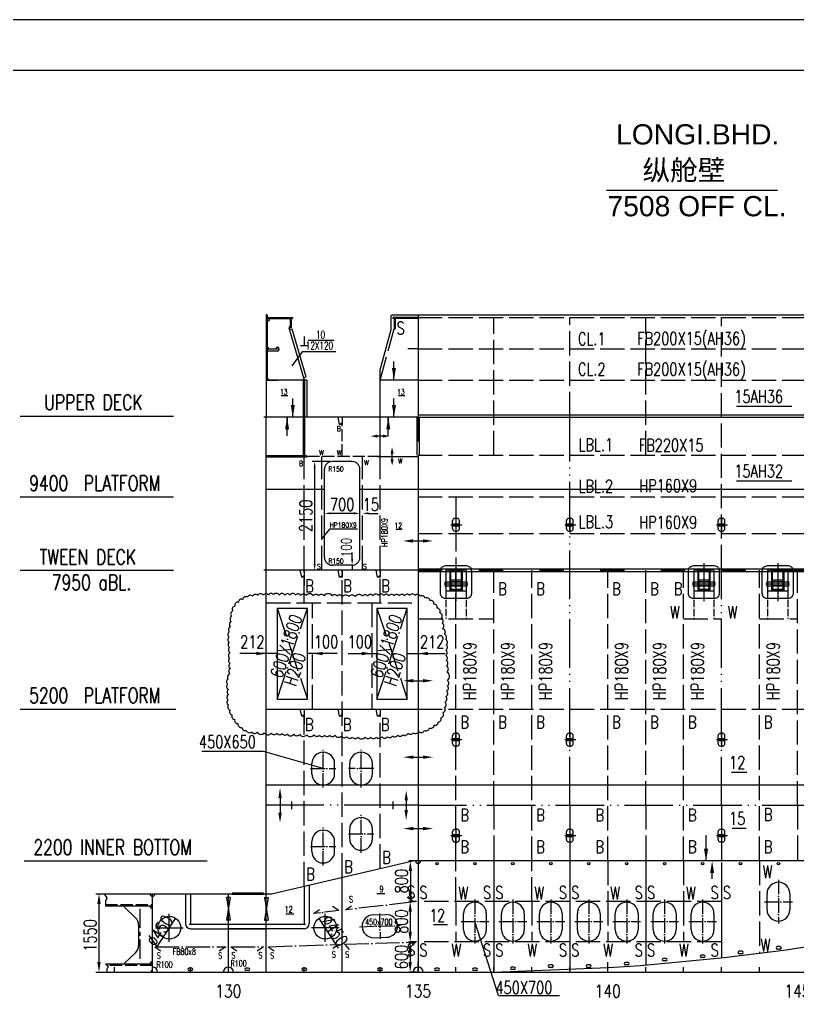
# Model space of a CAD drawing. Extents: x 373818 to 564480, y 322172 to 634257.
# Drawn here: x 522369 to 537746, y 332630 to 351972 of the extents above; entities that cross this region are included whole.
import ezdxf
from ezdxf.enums import TextEntityAlignment as Align

# ---------------------------------------------------------------- set-up
doc = ezdxf.new("R2010")
doc.units = 0
doc.header["$LTSCALE"] = 40
doc.header["$MEASUREMENT"] = 0
for name, pattern in [('ACAD_ISO02W100', [15, 12, -3]), ('ACAD_ISO03W100', [30, 12, -18]), ('ACAD_ISO04W100', [30.5, 24, -3, 0.5, -3]), ('ACAD_ISO05W100', [34, 24, -3, 0.5, -3, 0.5, -3]), ('CENTER', [50.8, 31.75, -6.35, 6.35, -6.35]), ('DASHDOT', [1, 0.5, -0.25, 0, -0.25]), ('HIDDEN', [0.375, 0.25, -0.125])]:
    doc.linetypes.add(name, pattern=pattern)
doc.layers.get('0').update_dxf_attribs({"linetype": 'CONTINUOUS'})
doc.layers.get('DEFPOINTS').update_dxf_attribs({"linetype": 'CONTINUOUS'})
for name, color, linetype in [('01CONTINUOUS', 2, 'CONTINUOUS'), ('11TEXTE', 4, 'CONTINUOUS'), ('12TEXTC', 6, 'CONTINUOUS'), ('BT_ENG', 7, 'CONTINUOUS'), ('C-CEN', 4, 'ACAD_ISO04W100'), ('C-CON', 4, 'CONTINUOUS'), ('C-DAS', 4, 'ACAD_ISO02W100'), ('C-PH', 4, 'ACAD_ISO05W100'), ('CENTER', 3, 'CENTER'), ('FRAME', 7, 'CONTINUOUS'), ('TEXT-ENG', 7, 'CONTINUOUS'), ('Y-CON', 2, 'CONTINUOUS'), ('Y-DAS', 2, 'ACAD_ISO02W100'), ('Y-H', 2, 'ACAD_ISO03W100'), ('Y-PH', 2, 'ACAD_ISO05W100')]:
    doc.layers.add(name, color=color, linetype=linetype)
doc.styles.add('ROMANS', font='romans.shx', dxfattribs={"width": 0.75, "height": 250, "bigfont": 'hzdx.shx'})
doc.styles.add('SWISS721LIGHTBT', font='swissl.ttf')
doc.dimstyles.new('DM-100', dxfattribs={"dimscale": 0, "dimtxt": 250, "dimasz": 200, "dimexe": 30, "dimexo": 30, "dimgap": 50, "dimtad": 1, "dimdec": 0, "dimzin": 0, "dimdsep": 46, "dimtxsty": 'ROMANS', "dimcen": 0, "dimclrd": 1, "dimclre": 1, "dimclrt": 1, "dimadec": 0, "dimazin": 0, "dimtfac": 1, "dimtdec": 0, "dimtmove": 0, "dimatfit": 3, "dimfxl": 1, "dimtolj": 1, "dimtzin": 0, "dimarcsym": 0})
doc.dimstyles.new('DM-50', dxfattribs={"dimscale": 50, "dimtxt": 1, "dimasz": 2.5, "dimexe": 1, "dimexo": 1, "dimgap": 1, "dimtad": 1, "dimdec": 0, "dimdsep": 46, "dimtxsty": 'ROMANS', "dimblk1": 'CLOSEDBLANK', "dimblk2": 'CLOSEDBLANK', "dimcen": 0, "dimclrd": 1, "dimclre": 1, "dimclrt": 1, "dimadec": 0, "dimazin": 0, "dimtfac": 1, "dimtdec": 0, "dimtmove": 0, "dimatfit": 3, "dimldrblk": 'CLOSEDBLANK', "dimfxl": 1, "dimtolj": 1, "dimarcsym": 0})

# ---------------------------------------------------------------- blocks, each defined once
blk = doc.blocks.new('A$C599E7B12')
at = {"layer": 'C-CEN', "ltscale": 0.3}
for p, q in [((275, 870), (275, 0)), ((0, 435), (550, 435))]:
    blk.add_line(p, q, dxfattribs=at)
at = {"layer": 'C-CON'}
for p, q in [((50, 275), (50, 595)), ((500, 595), (500, 275))]:
    blk.add_line(p, q, dxfattribs=at)
for centre, start, end in [((275, 595), 0, 180), ((275, 275), 180, 0)]:
    blk.add_arc(centre, 225, start, end, dxfattribs=at)
blk = doc.blocks.new('*D84')
at = {"color": 1, "linetype": 'ByBlock', "transparency": 16777216}
for p, q in [((530216, 333730), (530061, 333730)), ((530091, 333530), (530091, 333330)), ((530216, 333130), (530061, 333130))]:
    blk.add_line(p, q, dxfattribs=at)
for points in [[(530058, 333530), (530124, 333530), (530091, 333730)], [(530058, 333330), (530124, 333330), (530091, 333130)]]:
    blk.add_solid(points, dxfattribs=at)
at = {"layer": 'DEFPOINTS', "color": 0, "linetype": 'ByBlock', "transparency": 16777216}
for p in [(530246, 333730), (530091, 333130), (530246, 333130)]:
    blk.add_point(p, dxfattribs=at)
at = {"color": 1, "linetype": 'ByBlock', "transparency": 16777216, "insert": (529916, 333430), "char_height": 250, "attachment_point": 5, "rotation": 90, "style": 'ROMANS'}
blk.add_mtext('\\A1;600', dxfattribs=at)
blk = doc.blocks.new('*D83')
at = {"color": 1, "linetype": 'ByBlock', "transparency": 16777216}
for p, q in [((530216, 334530), (530061, 334530)), ((530091, 334330), (530091, 333930)), ((530216, 333730), (530061, 333730))]:
    blk.add_line(p, q, dxfattribs=at)
for points in [[(530058, 334330), (530124, 334330), (530091, 334530)], [(530058, 333930), (530124, 333930), (530091, 333730)]]:
    blk.add_solid(points, dxfattribs=at)
at = {"layer": 'DEFPOINTS', "color": 0, "linetype": 'ByBlock', "transparency": 16777216}
for p in [(530246, 334530), (530091, 333730), (530246, 333730)]:
    blk.add_point(p, dxfattribs=at)
at = {"color": 1, "linetype": 'ByBlock', "transparency": 16777216, "insert": (529916, 334130), "char_height": 250, "attachment_point": 5, "rotation": 90, "style": 'ROMANS'}
blk.add_mtext('\\A1;800', dxfattribs=at)
blk = doc.blocks.new('*D82')
at = {"color": 1, "linetype": 'ByBlock', "transparency": 16777216}
for p, q in [((530216, 335330), (530064, 335330)), ((530094, 335130), (530094, 334730)), ((530216, 334530), (530064, 334530))]:
    blk.add_line(p, q, dxfattribs=at)
for points in [[(530060, 335130), (530127, 335130), (530094, 335330)], [(530060, 334730), (530127, 334730), (530094, 334530)]]:
    blk.add_solid(points, dxfattribs=at)
at = {"layer": 'DEFPOINTS', "color": 0, "linetype": 'ByBlock', "transparency": 16777216}
for p in [(530246, 335330), (530094, 334530), (530246, 334530)]:
    blk.add_point(p, dxfattribs=at)
at = {"color": 1, "linetype": 'ByBlock', "transparency": 16777216, "insert": (529919, 334930), "char_height": 250, "attachment_point": 5, "rotation": 90, "style": 'ROMANS'}
blk.add_mtext('\\A1;800', dxfattribs=at)
blk = doc.blocks.new('POT')
at = {"color": 90, "linetype": 'Continuous'}
for p, q in [((-0.99, 0), (1.17, 0)), ((-0.68, -0.75), (-0.68, 0.75)), ((-0.68, 0.2), (0.68, 0.2)), ((-0.18, 1.25), (0.18, 1.25)), ((0, 1.44), (0, -1.52)), ((0.68, -0.75), (0.68, 0.75)), ((-0.68, -0.2), (0.68, -0.2)), ((-0.18, -1.25), (0.18, -1.25))]:
    blk.add_line(p, q, dxfattribs=at)
for centre, start, end in [((-0.18, 0.75), 90, 180), ((0.18, 0.75), 0, 90), ((-0.18, -0.75), 180, 270), ((0.18, -0.75), 270, 0)]:
    blk.add_arc(centre, 0.5, start, end, dxfattribs=at)
blk = doc.blocks.new('A$C0D5C6EFE')
at = {"color": 3, "linetype": 'DASHDOT'}
for p, q in [((0, 4.1), (0, -3.4)), ((-2.32, 0), (2.32, 0))]:
    blk.add_line(p, q, dxfattribs=at)
at = {"color": 5, "linetype": 'HIDDEN'}
for p, q in [((2, 2.7), (-2, 2.7)), ((-2, 2.7), (-2, -1.35)), ((-1.2, 2.7), (-1.2, -1.35)), ((1.2, 2.55), (-1.2, 2.55)), ((1.2, 2.7), (1.2, -1.35)), ((2, 2.7), (2, -1.35)), ((-2.12, 0.45), (-2, 0.45)), ((-2.12, 0.45), (-2.12, -0.45)), ((-2, 0.4), (2, 0.4)), ((2.12, 0.45), (2, 0.45)), ((2.12, 0.45), (2.12, -0.45)), ((-2.12, -0.45), (-2, -0.45)), ((-2, -0.4), (2, -0.4)), ((2.12, -0.45), (2, -0.45))]:
    blk.add_line(p, q, dxfattribs=at)
at = {"color": 7, "linetype": 'Continuous'}
for p, q in [((-1, 0.8), (-1, -0.9)), ((-1, 0.8), (1, 0.8)), ((-1, 0.5), (1, 0.5)), ((1, 0.8), (1, -0.9)), ((-1, -0.35), (1, -0.35))]:
    blk.add_line(p, q, dxfattribs=at)
at = {"color": 5}
for p, q in [((-2, -1.35), (2, -1.35)), ((-1.2, -1.19), (1.2, -1.19))]:
    blk.add_line(p, q, dxfattribs=at)
at = {"color": 7}
for points in [[(-2.05, 3.6), (2.05, 3.6, -0.414214), (3.05, 2.6), (3.05, -1.9, -0.414214), (2.05, -2.9), (-2.05, -2.9, -0.414214), (-3.05, -1.9), (-3.05, 2.6, -0.414214)], [(-0.82, 2.45), (0.82, 2.45, -0.414214), (1.02, 2.25), (1.02, -0.9, -0.414214), (0.82, -1.1), (-0.82, -1.1, -0.414214), (-1.02, -0.9), (-1.02, 2.25, -0.414214)]]:
    blk.add_lwpolyline(points, format="xyb", close=True, dxfattribs=at)
for centre, start, end in [((-0.8, -0.9), 180, 270), ((0.8, -0.9), 270, 0)]:
    blk.add_arc(centre, 0.2, start, end, dxfattribs=at)
blk = doc.blocks.new('*D244')
at = {"color": 1, "linetype": 'ByBlock', "transparency": 16777216}
blk.add_line((528673, 333606), (528291, 334195), dxfattribs=at)
blk.add_solid([(528292, 334195), (528291, 334194), (528290, 334197)], dxfattribs=at)
at = {"layer": 'DEFPOINTS', "color": 0, "linetype": 'ByBlock', "transparency": 16777216}
for p in [(528290, 334197), (528535, 333819)]:
    blk.add_point(p, dxfattribs=at)
at = {"color": 1, "linetype": 'ByBlock', "transparency": 16777216, "insert": (528601, 333949), "char_height": 250, "attachment_point": 5, "rotation": 302.9666, "style": 'ROMANS'}
blk.add_mtext('\\A1;∅450', dxfattribs=at)
blk = doc.blocks.new('_CLOSEDBLANK')
at = {"color": 0, "linetype": 'ByBlock'}
for p, q in [((-1, 0.17), (0, 0)), ((-1, 0.17), (-1, -0.17)), ((0, 0), (-1, -0.17))]:
    blk.add_line(p, q, dxfattribs=at)
blk = doc.blocks.new('*D245')
at = {"color": 1, "linetype": 'ByBlock', "transparency": 16777216}
for p, q in [((524320, 347533), (523961, 347533)), ((524011, 347408), (524011, 345508)), ((524320, 345383), (523961, 345383))]:
    blk.add_line(p, q, dxfattribs=at)
for points in [[(523991, 347408), (524032, 347408), (524011, 347533)], [(523991, 345508), (524032, 345508), (524011, 345383)]]:
    blk.add_solid(points, dxfattribs=at)
at = {"layer": 'DEFPOINTS', "color": 0, "linetype": 'ByBlock', "transparency": 16777216}
for p in [(524370, 347533), (524011, 345383), (524370, 345383)]:
    blk.add_point(p, dxfattribs=at)
at = {"color": 1, "linetype": 'ByBlock', "transparency": 16777216, "insert": (523836, 346458), "char_height": 250, "attachment_point": 5, "rotation": 90, "style": 'ROMANS'}
blk.add_mtext('\\A1;2150', dxfattribs=at)

msp = doc.modelspace()

# ---------------------------------------------------------------- linework, layer by layer
at = {"color": 2}
msp.add_line((418280.01, 350971.55), (563380.01, 350971.55), dxfattribs=at)
for p, q in [((527995.93, 344860.38), (527696.97, 345868.58)), ((527754.85, 345849.24), (527706.92, 345835.03)), ((528033.92, 344908.15), (527754.85, 345849.24)), ((528075.01, 345632.22), (528589.39, 345632.22)), ((528622.91, 345399.76), (527958.22, 345399.76)), ((529769.82, 344840.29), (529769.82, 345209.49)), ((527985.98, 344893.94), (528033.92, 344908.15)), ((527995.93, 344840.38), (527995.93, 344860.38)), ((529495.93, 344840.29), (529495.93, 345042.65)), ((527980.93, 343345.29), (527980.93, 344840.38)), ((528010.93, 343345.29), (528010.93, 344840.38)), ((528045.93, 344840.38), (528045.93, 344105.38)), ((527769.82, 344105.38), (527769.82, 344474.57)), ((529769.82, 344105.38), (529769.82, 344474.57)), ((527657.51, 343741.24), (527657.51, 344105.38)), ((527657.51, 344105.38), (527657.51, 343859.6)), ((528695.93, 343965.38), (528665.93, 344105.38)), ((528695.93, 343965.38), (528665.93, 344105.38)), ((529657.51, 344105.38), (529657.51, 343859.6)), ((529657.51, 343741.24), (529657.51, 344105.38)), ((530220.93, 344105.38), (530220.93, 343354.88)), ((530270.93, 344105.38), (530270.93, 343354.88)), ((528039.4, 343345.29), (527245.93, 343345.29)), ((528039.4, 343315.29), (527245.93, 343315.29)), ((528039.4, 343345.29), (528039.4, 343315.29)), ((528493.68, 341894.8), (528345.93, 341710.77)), ((529049.14, 341894.8), (528493.68, 341894.8)), ((528945.93, 341180.29), (528545.93, 341180.29)), ((527945.93, 340940.29), (527915.93, 341080.29)), ((527945.93, 340940.29), (527915.93, 341080.29)), ((528695.93, 340940.29), (528665.93, 341080.29)), ((528695.93, 340940.29), (528665.93, 341080.29)), ((529445.93, 340940.29), (529415.93, 341080.29)), ((527457.93, 340332.3), (528057.93, 340332.3)), ((527457.93, 340332.3), (527457.93, 338532.3)), ((528057.93, 338532.3), (528057.93, 340332.3)), ((529433.93, 340332.3), (529433.93, 338532.3)), ((529433.93, 340332.3), (530033.93, 340332.3)), ((530033.93, 338532.3), (530033.93, 340332.3)), ((527457.93, 338532.3), (528057.93, 338532.3)), ((529433.93, 338532.3), (530033.93, 338532.3)), ((527945.93, 338192.3), (527915.93, 338332.3)), ((527945.93, 338192.3), (527915.93, 338332.3)), ((528695.93, 338192.3), (528665.93, 338332.3)), ((528695.93, 338192.3), (528665.93, 338332.3)), ((529445.93, 338192.3), (529415.93, 338332.3)), ((528370.93, 337155.6), (527169.98, 337504.5)), ((535939.52, 335330.38), (535939.52, 335841.49)), ((536059.52, 334976.19), (536059.52, 335088.55)), ((530550.1, 334074.03), (530827.16, 334074.03)), ((526495.93, 333130.38), (526495.93, 333330.38)), ((530245.93, 333130.38), (530245.93, 333330.38)), ((533995.93, 333130.38), (533995.93, 333330.38)), ((524245.93, 333130.38), (524245.93, 333230.38)), ((524995.93, 333130.38), (524995.93, 333230.38)), ((525745.93, 333130.38), (525745.93, 333230.38)), ((527245.93, 333130.38), (527245.93, 333230.38)), ((527995.93, 333130.38), (527995.93, 333230.38)), ((528745.93, 333130.38), (528745.93, 333230.38)), ((529495.93, 333130.38), (529495.93, 333230.38)), ((530796.93, 333130.38), (548995.93, 333130.38)), ((530995.93, 333130.38), (530995.93, 333230.38)), ((531745.93, 333130.38), (531745.93, 333230.38)), ((532495.93, 333130.38), (532495.93, 333230.38)), ((533245.93, 333130.38), (533245.93, 333230.38)), ((534745.93, 333130.38), (534745.93, 333230.38)), ((535495.93, 333130.38), (535495.93, 333230.38)), ((536245.93, 333130.38), (536245.93, 333230.38)), ((536995.93, 333130.38), (536995.93, 333230.38))]:
    msp.add_line(p, q)
at = {"ltscale": 1.5}
msp.add_line((527958.22, 345399.76), (527749.1, 345121.86), dxfattribs=at)
at = {"color": 3}
for p, q in [((529551.55, 343732.11), (529440.32, 343732.11)), ((529733.3, 343274.68), (529733.3, 343385.91))]:
    msp.add_line(p, q, dxfattribs=at)
at = {"color": 1, "linetype": 'ByBlock'}
for p, q in [((528970.93, 342205.29), (528520.93, 342205.29)), ((528970.93, 342205.29), (528845.93, 342205.29)), ((529270.93, 342205.29), (529456.18, 342205.29)), ((530152.63, 341659.27), (530444.89, 341659.27)), ((528943.31, 341305.29), (528943.31, 341430.29)), ((528943.31, 341180.29), (528943.31, 341080.29)), ((527457.93, 339432.3), (526720.01, 339432.3)), ((528647.2, 339432.3), (528057.93, 339432.3)), ((528867.89, 339432.3), (529433.93, 339432.3)), ((530033.93, 339432.3), (530782.04, 339432.3)), ((530152.63, 338893.98), (530444.89, 338893.98)), ((530152.63, 337382.69), (530444.89, 337382.69)), ((527517.22, 336576.42), (527517.22, 336284.16)), ((530011.91, 336526.42), (530011.91, 336234.16)), ((530152.63, 335970.45), (530444.89, 335970.45)), ((523875.85, 334680.68), (524041.57, 334680.68)), ((523938.81, 334480.68), (523938.81, 333330.38)), ((525068.7, 333606.1), (525450.4, 334194.63)), ((523875.85, 333129.31), (524094.54, 333129.31))]:
    msp.add_line(p, q, dxfattribs=at)
for points in [[(529769.82, 344840.29, 0, 80, 0), (529769.82, 345082.13, 80, 80, 0)], [(527769.82, 344105.38, 0, 80, 0), (527769.82, 344347.22, 80, 80, 0)], [(529769.82, 344105.38, 0, 80, 0), (529769.82, 344347.22, 80, 80, 0)], [(527657.51, 344105.38, 0, 80, 0), (527657.51, 343863.55, 80, 80, 0)], [(529657.51, 344105.38, 0, 80, 0), (529657.51, 343863.55, 80, 80, 0)], [(535939.52, 335330.38, 0, 80, 0), (535939.52, 335572.22, 80, 80, 0)], [(536059.52, 335330.38, 0, 80, 0), (536059.52, 335088.55, 80, 80, 0)]]:
    msp.add_lwpolyline(points, format="xyseb")
for points in [[(530245.93, 344155.38), (542995.93, 344155.38)], [(530245.93, 344105.38), (542995.93, 344105.38)], [(530245.93, 341105.29), (542995.93, 341105.29)], [(530245.93, 341055.29), (542995.93, 341055.29)]]:
    msp.add_lwpolyline(points)
msp.add_lwpolyline([(530818.75, 339067.12, 0.52056705), (530810.89, 339184.88, 0.52056705), (530803.03, 339294.78, 0.52056705), (530795.18, 339396.84, 0.52056705), (530795.18, 339498.89, 0.52056705), (530803.03, 339600.95, 0.52056705), (530795.18, 339710.85, 0.52056705), (530771.6, 339812.9, 0.52056705), (530732.32, 339922.81, 0.52056705), (530724.46, 340032.71, 0.52056705), (530708.74, 340134.77, 0.52056705), (530677.31, 340236.82, 0.52056705), (530622.31, 340331.03, 0.52056705), (530559.45, 340409.53, 0.52056705), (530480.88, 340480.18, 0.52056705), (530386.58, 340527.28, 0.52056705), (530292.29, 340566.54, 0.52056705), (530190.15, 340582.24, 0.52056705), (530080.14, 340582.24, 0.52056705), (529977.99, 340574.39, 0.52056705), (529875.84, 340574.39, 0.52056705), (529773.69, 340574.39, 0.52056705), (529671.55, 340574.39, 0.52056705), (529569.4, 340582.24, 0.52056705), (529467.25, 340582.24, 0.52056705), (529357.24, 340574.39, 0.52056705), (529247.24, 340566.54, 0.52056705), (529145.09, 340566.54, 0.52056705), (529003.65, 340558.69, 0.52056705), (528877.93, 340558.69, 0.52056705), (528752.21, 340558.69, 0.52056705), (528650.06, 340566.54, 0.52056705), (528547.91, 340574.39, 0.52056705), (528390.76, 340574.39, 0.52056705), (528280.76, 340574.39, 0.52056705), (528178.61, 340574.39, 0.52056705), (528037.17, 340582.24, 0.52056705), (527927.17, 340582.24, 0.52056705), (527825.02, 340590.09, 0.52056705), (527715.01, 340590.09, 0.52056705), (527612.86, 340590.09, 0.52056705), (527502.86, 340590.09, 0.52056705), (527392.85, 340597.94, 0.52056705), (527290.7, 340590.09, 0.52056705), (527188.55, 340590.09, 0.52056705), (527078.55, 340582.24, 0.52056705), (526976.4, 340566.54, 0.52056705), (526874.25, 340550.84, 0.52056705), (526779.96, 340503.73, 0.52056705), (526693.53, 340448.78, 0.52056705), (526622.81, 340370.28, 0.52056705), (526583.52, 340276.07, 0.52056705), (526559.95, 340166.17, 0.52056705), (526552.09, 340064.11, 0.52056705), (526536.38, 339962.06, 0.52056705), (526512.8, 339860.01, 0.52056705), (526512.8, 339757.95, 0.52056705), (526512.8, 339655.9, 0.52056705), (526520.66, 339553.84, 0.52056705), (526528.52, 339451.79, 0.52056705), (526520.66, 339341.88, 0.52056705), (526528.52, 339239.83, 0.52056705), (526536.38, 339137.78, 0.52056705), (526528.52, 339027.87, 0.52056705), (526489.23, 338925.82, 0.52056705), (526481.37, 338823.76, 0.52056705), (526497.09, 338721.71, 0.52056705), (526497.09, 338619.65, 0.52056705), (526489.23, 338517.6, 0.52056705), (526497.09, 338415.55, 0.52056705), (526528.52, 338313.49, 0.52056705), (526567.81, 338219.29, 0.52056705), (526622.81, 338125.08, 0.52056705), (526685.67, 338046.58, 0.52056705), (526764.25, 337968.08, 0.52056705), (526850.68, 337913.12, 0.52056705), (526960.69, 337881.72, 0.52056705), (527062.83, 337873.87, 0.52056705), (527204.27, 337866.02, 0.52056705), (527345.71, 337858.17, 0.52056705), (527455.71, 337858.17, 0.52056705), (527557.86, 337850.32, 0.52056705), (527660.01, 337842.47, 0.52056705), (527793.59, 337834.62, 0.52056705), (527903.59, 337834.62, 0.52056705), (528045.03, 337826.77, 0.52056705), (528186.47, 337826.77, 0.52056705), (528296.47, 337818.92, 0.52056705), (528398.62, 337818.92, 0.52056705), (528500.77, 337818.92, 0.52056705), (528602.92, 337818.92, 0.52056705), (528736.5, 337803.22, 0.52056705), (528838.64, 337787.52, 0.52056705), (528948.65, 337779.67, 0.52056705), (529058.66, 337779.67, 0.52056705), (529200.09, 337779.67, 0.52056705), (529310.1, 337779.67, 0.52056705), (529420.1, 337779.67, 0.52056705), (529530.11, 337787.52, 0.52056705), (529640.12, 337787.52, 0.52056705), (529742.26, 337803.22, 0.52056705), (529844.41, 337818.92, 0.52056705), (529946.56, 337826.77, 0.52056705), (530048.71, 337858.17, 0.52056705), (530150.86, 337866.02, 0.52056705), (530260.86, 337889.57, 0.52056705), (530370.87, 337913.12, 0.52056705), (530473.02, 337960.23, 0.52056705), (530567.31, 338015.18, 0.52056705), (530645.88, 338077.98, 0.52056705), (530700.89, 338164.33, 0.52056705), (530740.17, 338266.39, 0.52056705), (530771.6, 338368.44, 0.52056705), (530779.46, 338470.5, 0.52056705), (530795.18, 338580.4, 0.52056705), (530810.89, 338690.31, 0.52056705), (530826.61, 338792.36, 0.52056705), (530826.61, 338894.42, 0.52056705), (530818.75, 339067.12)], format="xyb", close=True)
for centre, radius, start, end in [((527720.93, 345875.69), 25, 90, 196.51703), ((528545.93, 341330.29), 150, 180, 270), ((528945.93, 341330.29), 150, 270, 0)]:
    msp.add_arc(centre, radius, start, end)
at = {"color": 3}
for points in [[(529440.32, 343762.95), (529440.32, 343701.28), (529315.32, 343732.11)], [(529551.55, 343762.95), (529551.55, 343701.28), (529676.55, 343732.11)], [(529764.13, 343385.91), (529702.47, 343385.91), (529733.3, 343510.4)], [(529764.13, 343274.68), (529702.47, 343274.68), (529733.3, 343149.68)]]:
    msp.add_solid(points, dxfattribs=at)
at = {"color": 1, "linetype": 'ByBlock'}
for points in [[(528520.93, 342226.13), (528520.93, 342184.46), (528395.93, 342205.29)], [(528970.93, 342226.13), (528970.93, 342184.46), (529095.93, 342205.29)], [(529270.93, 342226.13), (529270.93, 342184.46), (529145.93, 342205.29)], [(530147.9, 341625.93), (530147.9, 341692.6), (529947.9, 341659.27)], [(530343.97, 341625.93), (530343.97, 341692.6), (530543.97, 341659.27)], [(528922.48, 341305.29), (528964.14, 341305.29), (528943.31, 341180.29)], [(527045.93, 339465.63), (527045.93, 339398.96), (527245.93, 339432.3)], [(528357.93, 339465.63), (528357.93, 339398.96), (528157.93, 339432.3)], [(529133.93, 339465.63), (529133.93, 339398.96), (529333.93, 339432.3)], [(530445.93, 339465.63), (530445.93, 339398.96), (530245.93, 339432.3)], [(530152.63, 338860.65), (530152.63, 338927.31), (529952.63, 338893.98)], [(530343.97, 338860.65), (530343.97, 338927.31), (530543.97, 338893.98)], [(530152.63, 337349.36), (530152.63, 337416.03), (529952.63, 337382.69)], [(530343.97, 337349.36), (530343.97, 337416.03), (530543.97, 337382.69)], [(527483.89, 336576.42), (527550.55, 336576.42), (527517.22, 336776.42)], [(529978.57, 336526.42), (530045.24, 336526.42), (530011.91, 336726.42)], [(527483.89, 336284.16), (527550.55, 336284.16), (527517.22, 336084.16)], [(529978.57, 336335.09), (530045.24, 336335.09), (530011.91, 336135.09)], [(530152.63, 335937.11), (530152.63, 336003.78), (529952.63, 335970.45)], [(530343.97, 335937.11), (530343.97, 336003.78), (530543.97, 335970.45)], [(523905.48, 334480.68), (523972.14, 334480.68), (523938.81, 334680.68)], [(525450.05, 334194.85), (525450.75, 334194.4), (525451.76, 334196.72)], [(523905.48, 333330.38), (523972.14, 333330.38), (523938.81, 333130.38)]]:
    msp.add_solid(points, dxfattribs=at)
at = {"layer": '01CONTINUOUS'}
msp.add_line((537352.47, 348588.98), (533972.21, 348588.98), dxfattribs=at)
at = {"layer": 'BT_ENG'}
msp.add_line((415780.01, 351971.55), (564380.01, 351971.55), dxfattribs=at)
at = {"layer": 'C-CEN', "ltscale": 0.6}
for p, q in [((527457.93, 338532.3), (528057.93, 340332.3)), ((527457.93, 340332.3), (528057.93, 338532.3)), ((529433.93, 338532.3), (530033.93, 340332.3)), ((529433.93, 340332.3), (530033.93, 338532.3))]:
    msp.add_line(p, q, dxfattribs=at)
at = {"layer": 'C-CEN', "ltscale": 0.3}
for p, q in [((528370.93, 336780.29), (528370.93, 337530.9)), ((529120.93, 336780.29), (529120.93, 337530.9)), ((528120.93, 337155.29), (528620.93, 337155.29)), ((529370.93, 337155.29), (528870.93, 337155.29)), ((529120.93, 335490.53), (529120.93, 336241.13)), ((528370.93, 335240.11), (528370.93, 335990.72)), ((528870.93, 335865.53), (529370.93, 335865.53)), ((528120.93, 335615.11), (528620.93, 335615.11)), ((528681.95, 334348.26), (528181.02, 334289.92)), ((529483.22, 334290.55), (529498.65, 333790.79)), ((529091.13, 334028.33), (529890.75, 334053.01))]:
    msp.add_line(p, q, dxfattribs=at)
at = {"layer": 'C-CEN'}
for p, q in [((530160.11, 334520.39), (530032.44, 334603.87)), ((528681.95, 334348.26), (528554.28, 334431.74)), ((528811.22, 334363.31), (528929.22, 334442.26)), ((528181.02, 334289.92), (528299.02, 334368.87)), ((528688.5, 333679.25), (528560.83, 333595.77)), ((528792.63, 333682.69), (528886.26, 333576.48)), ((530193.51, 333725.93), (530063.09, 333595.06)), ((525045.6, 333630.38), (525163.6, 333551.43)), ((526444.04, 333630.38), (526316.37, 333546.9)), ((526543.81, 333630.38), (526661.8, 333551.43)), ((527192.34, 333630.38), (527064.66, 333546.9)), ((527284.75, 333632.93), (527402.75, 333553.98))]:
    msp.add_line(p, q, dxfattribs=at)
at = {"layer": 'C-CEN', "ltscale": 0.5}
for p, q in [((530160.11, 334520.39), (528811.22, 334363.31)), ((527284.75, 333632.93), (528668.82, 333678.6)), ((528792.63, 333682.69), (530193.51, 333725.93)), ((525045.6, 333630.38), (526444.04, 333630.38)), ((526543.81, 333630.38), (527192.34, 333630.38))]:
    msp.add_line(p, q, dxfattribs=at)
at = {"layer": 'C-CON'}
for p, q in [((527245.93, 346130.69), (527245.93, 344105.38)), ((527265.93, 346130.69), (527245.93, 346130.69)), ((527265.93, 346130.69), (527265.93, 344840.38)), ((527265.93, 346080.69), (527765.93, 346080.69)), ((527265.93, 346055.69), (527765.93, 346055.69)), ((527720.93, 346055.69), (527720.93, 345875.69)), ((527740.93, 346055.69), (527740.93, 345875.69)), ((527765.93, 346080.69), (527765.93, 346055.69)), ((529745.93, 346080.69), (529745.93, 346055.69)), ((530245.93, 346080.69), (529745.93, 346080.69)), ((530245.93, 346055.69), (529745.93, 346055.69)), ((529770.93, 346055.69), (529770.93, 345855.69)), ((529790.93, 346055.69), (529790.93, 345855.69)), ((527740.93, 345875.69), (527720.93, 345875.69)), ((529770.93, 345855.69), (529790.93, 345855.69)), ((527495.93, 345460.29), (527495.93, 345440.29)), ((527465.93, 345410.29), (527265.93, 345410.29)), ((527670.27, 344532.16), (527543.41, 344532.16)), ((529986.46, 344532.16), (529859.59, 344532.16)), ((536542.19, 344323.89), (537634.82, 344323.89)), ((528945.93, 343230.29), (528545.93, 343230.29)), ((528395.93, 341330.29), (528395.93, 343080.29)), ((529095.93, 341330.29), (529095.93, 343080.29)), ((536542.19, 342848.8), (537634.82, 342848.8)), ((529934.53, 341888.56), (529807.66, 341888.56)), ((525970.79, 337504.5), (527169.98, 337504.5)), ((528145.93, 337055.29), (528145.93, 337255.29)), ((528595.93, 337055.29), (528595.93, 337255.29)), ((528895.93, 337055.29), (528895.93, 337255.29)), ((529345.93, 337055.29), (529345.93, 337255.29)), ((536442.89, 337085.83), (536748.44, 337085.83)), ((542995.93, 336830.38), (527245.93, 336830.38)), ((528895.93, 335765.53), (528895.93, 335965.53)), ((529345.93, 335765.53), (529345.93, 335965.53)), ((536452.91, 335978.44), (536733.41, 335978.44)), ((528145.93, 335515.11), (528145.93, 335715.11)), ((528595.93, 335515.11), (528595.93, 335715.11)), ((526533.86, 334606.58), (526458.92, 334606.58)), ((527208.01, 334606.58), (527282.95, 334606.58)), ((529433.24, 334687.03), (529588.83, 334687.03)), ((524066.21, 334440.38), (524995.93, 334440.38)), ((525329.33, 333732.95), (525329.33, 334282.95)), ((527632.5, 334283.49), (527788.09, 334283.49)), ((528412.54, 333732.95), (528412.54, 334282.95)), ((529359.05, 334261.71), (529608.94, 334269.42)), ((524720.93, 334063.62), (524720.93, 333644.7)), ((526533.86, 334156.58), (526458.92, 334156.58)), ((527208.01, 334156.58), (527282.95, 334156.58)), ((531834.48, 332668.64), (531370.93, 334130.38)), ((525054.33, 334007.95), (525604.33, 334007.95)), ((528687.54, 334007.95), (528137.54, 334007.95)), ((529372.94, 333811.92), (529622.82, 333819.63)), ((535896.04, 333468.43), (535845.83, 333468.43)), ((536646.04, 333545.12), (536595.83, 333545.12)), ((536646.04, 333495.12), (536595.83, 333495.12)), ((537403.03, 333634.78), (537352.82, 333634.78)), ((537403.03, 333584.78), (537352.82, 333584.78)), ((524995.93, 333290.38), (524066.21, 333290.38)), ((532896.04, 333274.43), (532845.83, 333274.43)), ((533646.04, 333274.43), (533595.83, 333274.43)), ((534396.04, 333324.46), (534345.83, 333324.46)), ((534396.04, 333274.46), (534345.83, 333274.46)), ((535146.04, 333401.85), (535095.83, 333401.85)), ((535146.04, 333351.85), (535095.83, 333351.85)), ((535896.04, 333418.43), (535845.83, 333418.43)), ((525771.04, 333210.38), (525720.83, 333210.38)), ((525771.04, 333210.38), (525720.83, 333210.38)), ((525771.04, 333160.38), (525720.83, 333160.38)), ((525771.04, 333160.38), (525720.83, 333160.38)), ((526896.04, 333210.38), (526845.83, 333210.38)), ((526896.04, 333160.38), (526845.83, 333160.38)), ((528021.04, 333210.38), (527970.83, 333210.38)), ((528021.04, 333210.38), (527970.83, 333210.38)), ((528021.04, 333160.38), (527970.83, 333160.38)), ((528021.04, 333160.38), (527970.83, 333160.38)), ((529521.04, 333210.38), (529470.83, 333210.38)), ((529521.04, 333160.38), (529470.83, 333160.38)), ((530646.04, 333210.38), (530595.83, 333210.38)), ((530646.04, 333160.38), (530595.83, 333160.38)), ((531396.04, 333210.38), (531345.83, 333210.38)), ((531396.04, 333160.38), (531345.83, 333160.38)), ((532146.04, 333231.73), (532095.83, 333231.73)), ((532146.04, 333181.73), (532095.83, 333181.73)), ((532896.04, 333224.43), (532845.83, 333224.43)), ((533646.04, 333224.43), (533595.83, 333224.43)), ((531834.48, 332668.64), (533044.89, 332668.64))]:
    msp.add_line(p, q, dxfattribs=at)
at = {"layer": 'C-CON', "ltscale": 0.5}
for p, q in [((528095.93, 334854.49), (528095.93, 334089.65)), ((525645.93, 334680.38), (525645.93, 334089.65)), ((527189.48, 334692.88), (526569.28, 334692.88)), ((527189.48, 334667.88), (526569.28, 334667.88)), ((524445.93, 334412.94), (524445.93, 334437.94)), ((525745.93, 333989.65), (527245.93, 333989.65)), ((527995.93, 333989.65), (526495.93, 333989.65)), ((524445.93, 333310.65), (524445.93, 333285.65))]:
    msp.add_line(p, q, dxfattribs=at)
at = {"layer": 'C-CON'}
msp.add_lwpolyline([(529495.93, 345042.65), (529712.65, 345842.85, 0.06621788), (529716.13, 345868.99), (529716.13, 346105.69, -0.41421356), (529741.13, 346130.69), (549015.93, 346130.69)], format="xyb", dxfattribs=at)
for points in [[(527245.93, 342680.29), (528395.93, 342680.29)], [(529095.93, 342680.29), (545245.93, 342680.29)], [(524041.57, 334680.38), (524094.54, 334593.26), (524066.21, 334536.65), (524066.21, 334440.38)], [(524066.21, 333290.38), (524066.21, 333290.38), (524117.21, 333257.57), (524105.87, 333217.95), (524094.54, 333189.65), (524094.54, 333130.38)]]:
    msp.add_lwpolyline(points, dxfattribs=at)
for centre in [(530620.93, 335275.38), (531370.93, 335275.38), (532120.93, 335275.38), (532870.93, 335275.38), (533620.93, 335275.38), (534370.93, 335275.38), (535120.93, 335275.38), (535870.93, 335275.38), (536620.93, 335275.38), (537370.93, 335275.38)]:
    msp.add_circle(centre, 25, dxfattribs=at)
at = {"layer": 'C-CON', "ltscale": 0.5}
for centre in [(525329.33, 334007.95), (528412.54, 334007.95)]:
    msp.add_circle(centre, 225, dxfattribs=at)
at = {"layer": 'C-CON'}
for centre, radius, start, end in [((527265.93, 346055.69), 50, 270, 0), ((527265.93, 345460.29), 30, 0, 90), ((527465.93, 345460.29), 30, 0, 180), ((527465.93, 345440.29), 30, 270, 0), ((527265.93, 344840.38), 30, 0, 90), ((528545.93, 343080.29), 150, 90, 180), ((528945.93, 343080.29), 150, 0, 90), ((528370.93, 337255.29), 225, 0, 180), ((529120.93, 337255.29), 225, 0, 180), ((528370.93, 337055.29), 225, 180, 0), ((529120.93, 337055.29), 225, 180, 0), ((529120.93, 335965.53), 225, 0, 180), ((528370.93, 335715.11), 225, 0, 180), ((529120.93, 335765.53), 225, 180, 0), ((528370.93, 335515.11), 225, 180, 0), ((529366, 334036.81), 225, 91.768013, 271.768013), ((529615.88, 334044.53), 225, 271.768013, 91.768013), ((535845.83, 333443.43), 25, 90, 270), ((535896.04, 333443.43), 25, 270, 90), ((536595.83, 333520.12), 25, 90, 270), ((536646.04, 333520.12), 25, 270, 90), ((537352.82, 333609.78), 25, 90, 270), ((537403.03, 333609.78), 25, 270, 90), ((532845.83, 333249.43), 25, 90, 270), ((532896.04, 333249.43), 25, 270, 90), ((533595.83, 333249.43), 25, 90, 270), ((533646.04, 333249.43), 25, 270, 90), ((534345.83, 333299.46), 25, 90, 270), ((534396.04, 333299.46), 25, 270, 90), ((535095.83, 333376.85), 25, 90, 270), ((535146.04, 333376.85), 25, 270, 90), ((525720.83, 333185.38), 25, 90, 270), ((525720.83, 333185.38), 25, 90, 270), ((525771.04, 333185.38), 25, 270, 90), ((525771.04, 333185.38), 25, 270, 90), ((526845.83, 333185.38), 25, 90, 270), ((526896.04, 333185.38), 25, 270, 90), ((527970.83, 333185.38), 25, 90, 270), ((527970.83, 333185.38), 25, 90, 270), ((528021.04, 333185.38), 25, 270, 90), ((528021.04, 333185.38), 25, 270, 90), ((529470.83, 333185.38), 25, 90, 270), ((529521.04, 333185.38), 25, 270, 90), ((530595.83, 333185.38), 25, 90, 270), ((530646.04, 333185.38), 25, 270, 90), ((531345.83, 333185.38), 25, 90, 270), ((531396.04, 333185.38), 25, 270, 90), ((532095.83, 333206.73), 25, 90, 270), ((532146.04, 333206.73), 25, 270, 90)]:
    msp.add_arc(centre, radius, start, end, dxfattribs=at)
at = {"layer": 'C-CON', "ltscale": 0.5}
for centre, radius, start, end in [((530245.93, 335330.38), 50, 180, 0), ((524995.93, 334680.38), 50, 180, 0), ((524995.93, 334440.38), 50, 180, 270), ((524520.93, 334063.62), 200, 0, 46.158721), ((525745.93, 334089.65), 100, 180, 270), ((527995.93, 334089.65), 100, 270, 0), ((524520.93, 333659.97), 200, 313.841279, 0), ((524995.93, 333290.38), 50, 90, 180), ((524995.93, 333130.38), 35, 90, 180), ((524995.93, 333130.38), 100, 0, 90), ((526495.93, 333130.38), 100, 0, 180), ((530245.93, 333130.38), 100, 0, 180)]:
    msp.add_arc(centre, radius, start, end, dxfattribs=at)
at = {"layer": 'C-DAS'}
for p, q in [((529495.93, 344840.29), (529770.93, 345855.69)), ((527995.93, 341080.29), (527995.93, 343315.29)), ((528345.93, 341080.29), (528345.93, 343330.29)), ((529145.93, 341080.29), (529145.93, 343330.29)), ((529495.93, 341080.29), (529495.93, 343315.8)), ((527995.93, 340432.3), (527995.93, 341080.29)), ((528745.93, 335005.38), (528745.93, 341080.29)), ((529495.93, 340432.3), (529495.93, 341080.29)), ((530995.93, 335330.38), (530995.93, 341080.29)), ((531745.93, 336430.38), (531745.93, 341080.29)), ((532495.93, 335330.38), (532495.93, 341080.29)), ((533995.93, 335330.38), (533995.93, 341080.29)), ((534745.93, 336430.38), (534745.93, 341080.29)), ((535495.93, 335330.38), (535495.93, 341080.29)), ((536995.93, 335330.38), (536995.93, 341080.29)), ((537745.93, 336430.38), (537745.93, 341080.29)), ((527245.93, 340432.3), (530245.93, 340432.3)), ((528157.93, 338332.3), (528157.93, 340432.3)), ((529333.93, 340432.3), (529333.93, 338332.3)), ((527995.93, 334831.28), (527995.93, 338192.3)), ((529495.93, 335179.49), (529495.93, 338192.3)), ((536995.93, 335330.38), (536995.93, 333507.41)), ((536245.93, 334530.38), (530245.93, 334530.38)), ((530995.93, 334530.38), (530995.93, 333730.38)), ((532495.93, 334530.38), (532495.93, 333730.38)), ((533995.93, 334530.38), (533995.93, 333730.38)), ((535495.93, 334530.38), (535495.93, 333730.38)), ((536245.93, 333730.38), (530245.93, 333730.38))]:
    msp.add_line(p, q, dxfattribs=at)
at = {"layer": 'C-DAS', "ltscale": 0.5}
for p, q in [((528745.93, 343330.29), (528745.93, 343998.84)), ((529495.93, 343330.29), (528010.93, 343330.29)), ((524066.21, 334470.38), (524995.93, 334470.38)), ((524995.93, 333260.38), (524112.84, 333260.38))]:
    msp.add_line(p, q, dxfattribs=at)
at = {"layer": 'C-DAS'}
for points in [[(530245.93, 345460.29), (546745.93, 345460.29)], [(530245.93, 344840.29), (546745.93, 344840.29)], [(530245.93, 343354.88), (548132.61, 343354.88)], [(530245.93, 342530.29), (545245.93, 342530.29)], [(530245.93, 341805.29), (545245.93, 341805.29)], [(530245.93, 340120.38), (531745.93, 340120.38)], [(535495.93, 340120.38), (536245.93, 340120.38)], [(536995.93, 340120.38), (537745.93, 340120.38)]]:
    msp.add_lwpolyline(points, dxfattribs=at)
at = {"layer": 'C-PH', "ltscale": 0.5}
for p, q in [((526458.92, 334606.58), (526533.86, 334156.58)), ((526533.86, 334606.58), (526458.92, 334156.58)), ((527282.95, 334606.58), (527208.01, 334156.58)), ((527208.01, 334606.58), (527282.95, 334156.58)), ((524445.93, 334412.94), (524659.47, 334207.87)), ((524445.93, 333310.65), (524659.47, 333515.72))]:
    msp.add_line(p, q, dxfattribs=at)
at = {"layer": 'CENTER', "ltscale": 0.3}
msp.add_line((524745.93, 334385.08), (524745.93, 333346.39), dxfattribs=at)
at = {"layer": 'DEFPOINTS', "color": 0, "linetype": 'ByBlock'}
for p in [(527559.72, 344105.38), (527559.72, 344105.38), (527757.93, 339432.3), (525451.76, 334196.72), (525206.9, 333819.18)]:
    msp.add_point(p, dxfattribs=at)
at = {"layer": 'TEXT-ENG', "color": 1}
for p, q in [((522379.5, 344130.38), (525413.64, 344130.38)), ((522379.5, 342530.29), (525413.64, 342530.29)), ((522379.5, 341080.29), (525413.64, 341080.29)), ((522379.5, 338332.3), (525459.62, 338332.3)), ((522462.62, 335330.38), (526074.83, 335330.38))]:
    msp.add_line(p, q, dxfattribs=at)
at = {"layer": 'Y-CON'}
for p, q in [((530245.93, 346130.69), (530245.93, 344105.38)), ((527992.45, 345701.49), (527992.45, 345523.02)), ((527265.93, 345460.29), (527465.93, 345460.29)), ((527265.93, 345460.29), (527465.93, 345460.29)), ((527924.11, 345523.02), (528060.78, 345523.02)), ((530245.93, 345460.29), (530045.93, 345460.29)), ((528045.93, 344840.38), (527245.93, 344840.38)), ((527245.93, 344840.38), (527245.93, 344105.38)), ((527265.93, 344840.29), (527465.93, 344840.29)), ((530245.93, 344840.29), (529480.93, 344840.29)), ((529495.93, 343330.29), (529495.93, 344840.29)), ((530245.93, 344105.38), (527195.93, 344105.38)), ((527245.93, 333130.38), (527245.93, 344105.38)), ((529445.93, 343330.29), (530245.93, 343330.29)), ((530245.93, 343354.88), (530245.93, 333130.38)), ((530245.93, 341080.29), (527195.93, 341080.29)), ((527995.93, 340940.29), (527995.93, 340780.29)), ((527995.93, 338192.3), (527995.93, 338032.3)), ((527745.93, 336505.29), (527745.93, 336355.29)), ((529745.93, 336507.37), (529745.93, 336357.37)), ((527345.93, 334680.38), (530145.93, 335330.38)), ((542995.93, 335330.38), (530145.93, 335330.38)), ((530245.93, 335330.38), (530245.93, 335256.58)), ((531745.93, 335330.38), (531745.93, 333160.38)), ((533245.93, 335330.38), (533245.93, 333160.38)), ((534745.93, 335330.38), (534745.93, 333273.1)), ((536245.93, 335300.38), (536245.93, 333413.31)), ((528745.93, 333160.38), (528745.93, 335005.38)), ((527995.93, 334831.28), (527995.93, 334080.38)), ((524041.57, 334680.38), (526569.28, 334680.38)), ((524995.93, 333130.38), (524995.93, 334680.38)), ((525745.93, 334680.38), (525745.93, 334080.38)), ((526495.93, 333130.38), (526495.93, 334680.38)), ((527189.48, 334680.38), (527345.93, 334680.38)), ((528745.93, 333160.38), (528745.93, 334760.33)), ((525720.93, 334080.38), (528020.93, 334080.38))]:
    msp.add_line(p, q, dxfattribs=at)
for points in [[(528745.93, 344105.38), (528745.93, 343965.38), (528695.93, 343965.38), (528745.93, 343998.84)], [(528745.93, 344105.38), (528745.93, 343965.38), (528695.93, 343965.38), (528745.93, 343998.84)], [(527995.93, 341080.29), (527995.93, 340940.29), (527945.93, 340940.29), (527995.93, 340973.75)], [(527995.93, 341080.29), (527995.93, 340940.29), (527945.93, 340940.29), (527995.93, 340973.75)], [(528745.93, 341080.29), (528745.93, 340940.29), (528695.93, 340940.29), (528745.93, 340973.75)], [(528745.93, 341080.29), (528745.93, 340940.29), (528695.93, 340940.29), (528745.93, 340973.75)], [(529495.93, 341080.29), (529495.93, 340940.29), (529445.93, 340940.29), (529495.93, 340973.75)], [(527245.93, 338332.3), (530245.93, 338332.3)], [(527995.93, 338332.3), (527995.93, 338192.3), (527945.93, 338192.3), (527995.93, 338225.75)], [(527995.93, 338332.3), (527995.93, 338192.3), (527945.93, 338192.3), (527995.93, 338225.75)], [(528745.93, 338332.3), (528745.93, 338192.3), (528695.93, 338192.3), (528745.93, 338225.75)], [(529495.93, 338332.3), (529495.93, 338192.3), (529445.93, 338192.3), (529495.93, 338225.75)], [(528745.93, 338192.3), (528695.93, 338192.3), (528745.93, 338225.75)], [(524094.54, 333130.38), (524895.93, 333130.38), (528145.93, 333130.38), (530796.93, 333130.38), (531395.93, 333133.21), (531896.93, 333140.08), (534008.93, 333221.24), (534645.93, 333263.75), (536296.93, 333418.08), (537523.93, 333574.89), (537895.93, 333629.51), (539373.93, 333879.43), (540549.93, 334128.59), (541145.93, 334280.47), (542044.93, 334553.19), (542920.93, 334884.78), (543315.93, 335060.06), (543558.93, 335180.21)]]:
    msp.add_lwpolyline(points, dxfattribs=at)
at = {"layer": 'Y-DAS'}
for p, q in [((531745.93, 343354.88), (531745.93, 346080.69)), ((533245.93, 344130.38), (533245.93, 346080.69)), ((534745.93, 343354.88), (534745.93, 346080.69)), ((536245.93, 341105.29), (536245.93, 346080.69)), ((530995.93, 342530.29), (530995.93, 341105.29)), ((531745.93, 336430.38), (531745.93, 335330.38)), ((533245.93, 336430.38), (533245.93, 335330.38)), ((534745.93, 336430.38), (534745.93, 335330.38)), ((536245.93, 336430.38), (536245.93, 335330.38)), ((537745.93, 336430.38), (537745.93, 335330.38)), ((530995.93, 334530.38), (530995.93, 335330.38)), ((532495.93, 334530.38), (532495.93, 335330.38)), ((533995.93, 335330.38), (533995.93, 334530.38)), ((535495.93, 335330.38), (535495.93, 334530.38))]:
    msp.add_line(p, q, dxfattribs=at)
at = {"layer": 'Y-DAS', "ltscale": 0.3}
for p, q in [((530795.93, 340675.38), (530795.93, 340120.38)), ((531195.93, 340675.38), (531195.93, 340120.38)), ((535695.93, 340675.38), (535695.93, 340120.38)), ((536095.93, 340675.38), (536095.93, 340120.38)), ((537155.93, 340675.38), (537155.93, 340120.38)), ((537555.93, 340675.38), (537555.93, 340120.38))]:
    msp.add_line(p, q, dxfattribs=at)
at = {"layer": 'Y-DAS'}
for points in [[(530245.93, 346080.69), (548995.93, 346080.69)], [(530245.93, 338332.3), (542995.93, 338332.3)]]:
    msp.add_lwpolyline(points, dxfattribs=at)
at = {"layer": 'Y-H', "ltscale": 0.3}
msp.add_line((527995.93, 343345.29), (527995.93, 344840.38), dxfattribs=at)
at = {"layer": 'Y-H'}
msp.add_line((530245.93, 344105.38), (530245.93, 343354.88), dxfattribs=at)
at = {"layer": 'Y-H', "ltscale": 0.5}
msp.add_line((528039.4, 343330.29), (527245.93, 343330.29), dxfattribs=at)
at = {"layer": 'Y-H'}
msp.add_lwpolyline([(530245.93, 341080.29), (542995.93, 341080.29)], dxfattribs=at)
at = {"layer": 'Y-PH'}
for p, q in [((533245.93, 336430.38), (533245.93, 344130.38)), ((536245.93, 336430.38), (536245.93, 341105.29)), ((527745.93, 336430.29), (527245.93, 336430.29)), ((529745.93, 336430.29), (527745.93, 336430.29)), ((530245.93, 336430.29), (529745.93, 336430.29))]:
    msp.add_line(p, q, dxfattribs=at)
msp.add_lwpolyline([(530245.93, 336430.38), (542995.93, 336430.38)], dxfattribs=at)

# ---------------------------------------------------------------- block references
at = {"color": 90, "linetype": 'Continuous', "xscale": 100, "yscale": 100, "zscale": 100}
for p in [(530995.93, 341980.29), (533245.93, 341980.29), (536245.93, 341980.29), (530995.93, 337730.38), (533245.93, 337730.38), (536245.93, 337730.38), (530995.93, 335830.38), (533245.93, 335830.38), (536245.93, 335830.38)]:
    msp.add_blockref('POT', p, dxfattribs=at)
at = {"color": 7, "linetype": 'Continuous', "xscale": 100.0000000007276, "yscale": 99.99999999417923, "zscale": 99.99999999999991}
for p in [(530995.93, 340810.38), (535895.93, 340810.38), (537355.93, 340810.38)]:
    msp.add_blockref('A$C0D5C6EFE', p, dxfattribs=at)
at = {"layer": 'C-CON'}
for p in [(537095.93, 334089.65), (531095.93, 333695.38), (531845.93, 333695.38), (532595.93, 333695.38), (533345.93, 333695.38), (534095.93, 333695.38), (534845.93, 333695.38), (535595.93, 333695.38)]:
    msp.add_blockref('A$C599E7B12', p, dxfattribs=at)

# ---------------------------------------------------------------- texts
at = {"style": 'ROMANS'}
for s, height, width, p in [('S', 250, 0.75, (529821.07, 345744.45)), ('FB200X15(AH36)', 250, 0.75, (534578.71, 345540.08)), ('10', 150, 0.7, (528230.08, 345663.33)), ('CL.1', 250, 0.75, (533406.24, 345533.39)), ('12X120', 150, 0.7, (528027.39, 345447.62)), ('CL.2', 250, 0.75, (533406.24, 344933.39)), ('FB200X15(AH36)', 250, 0.75, (534578.71, 344930.08)), ('13', 100, 0.75, (527515.49, 344558.28)), ('13', 100, 0.75, (529831.67, 344558.28)), ('15AH36', 250, 0.75, (536497.47, 344389.93)), ('B', 100, 0.75, (528641.08, 343828.35)), ('LBL.1', 250, 0.75, (533419.05, 343435.5)), ('FB220X15', 250, 0.75, (534611.01, 343427.79)), ('W', 100, 0.75, (528293.46, 343357.83)), ('W', 100, 0.75, (528641.08, 343357.83)), ('B', 100, 0.75, (527891.08, 343140.69)), ('R150', 100, 0.75, (528472.03, 343031.88)), ('W', 100, 0.75, (529183.17, 343156.19)), ('W', 100, 0.75, (529851.59, 343192.8)), ('15AH32', 250, 0.75, (536497.47, 342914.84)), ('LBL.2', 250, 0.75, (533419.05, 342618.1)), ('HP160X9', 250, 0.75, (534616.12, 342627.29)), ('LBL.3', 250, 0.75, (533419.05, 341910.92)), ('HP160X9', 250, 0.75, (534616.12, 341902.29)), ('HP180X9', 100, 0.75, (528497.48, 341923.17)), ('12', 100, 0.75, (529779.74, 341914.68)), ('S', 100, 0.75, (528249.46, 341103.2)), ('R150', 100, 0.75, (528472.03, 341211.59)), ('S', 100, 0.75, (529158.52, 341103.2)), ('B', 250, 0.75, (528017.93, 340644.82)), ('B', 250, 0.75, (528767.93, 340644.82)), ('B', 250, 0.75, (529517.93, 340644.82)), ('B', 250, 0.75, (531833.2, 340586.74)), ('B', 250, 0.75, (532583.2, 340586.74)), ('B', 250, 0.75, (534083.2, 340586.74)), ('B', 250, 0.75, (534833.2, 340586.74)), ('B', 250, 0.75, (535303.09, 340586.74)), ('W', 250, 0.75, (535224.09, 340122.04)), ('W', 250, 0.75, (536364.99, 340122.04)), ('B', 250, 0.75, (528011.72, 337901.91)), ('B', 250, 0.75, (528761.72, 337901.91)), ('B', 250, 0.75, (529511.72, 337901.91)), ('B', 250, 0.75, (531083.2, 337949.3)), ('B', 250, 0.75, (531833.2, 337949.3)), ('B', 250, 0.75, (532583.2, 337949.3)), ('B', 250, 0.75, (534083.2, 337949.3)), ('B', 250, 0.75, (534833.2, 337949.3)), ('B', 250, 0.75, (535583.2, 337949.3)), ('B', 250, 0.75, (537083.2, 337949.3)), ('450X650', 250, 0.75, (525914.73, 337558.83)), ('12', 250, 0.75, (536393.87, 337151.87)), ('B', 250, 0.75, (531083.2, 336113.94)), ('B', 250, 0.75, (532583.2, 336113.94)), ('B', 250, 0.75, (533753.7, 336113.94)), ('B', 250, 0.75, (535583.2, 336113.94)), ('B', 250, 0.75, (537083.2, 336122.67)), ('15', 250, 0.75, (536393.87, 336044.49)), ('B', 250, 0.75, (531083.2, 335484.42)), ('B', 250, 0.75, (532583.2, 335484.42)), ('B', 250, 0.75, (533753.7, 335484.42)), ('B', 250, 0.75, (535583.2, 335484.42)), ('B', 250, 0.75, (537083.2, 335484.42)), ('B', 250, 0.75, (529537.13, 335275.61)), ('B', 250, 0.75, (528037.13, 334942.42)), ('B', 250, 0.75, (528787.13, 335089.68)), ('W', 250, 0.75, (537059.67, 334990.63)), ('9', 125, 0.7, (529484.57, 334712.02)), ('S', 250, 0.75, (530029.83, 334589.15)), ('S', 250, 0.75, (530272.56, 334580.19)), ('W', 250, 0.75, (531043.88, 334564.82)), ('S', 250, 0.75, (531529.82, 334580.19)), ('S', 250, 0.75, (531772.56, 334580.19)), ('W', 250, 0.75, (532543.88, 334564.82)), ('S', 250, 0.75, (533029.82, 334580.19)), ('S', 250, 0.75, (533272.56, 334580.19)), ('W', 250, 0.75, (534043.88, 334564.82)), ('S', 250, 0.75, (534529.82, 334580.19)), ('S', 250, 0.75, (534772.56, 334580.19)), ('W', 250, 0.75, (535543.88, 334564.82)), ('S', 250, 0.75, (536029.82, 334580.19)), ('S', 250, 0.75, (536272.56, 334580.19)), ('S', 125, 0.7, (528882.03, 334506.99)), ('S', 125, 0.7, (530059.12, 334571.37)), ('12', 125, 0.7, (527610.4, 334308.48)), ('12', 250, 0.7, (530476.35, 334128.05)), ('450x700', 125, 0.7, (529198.88, 334060.18)), ('S', 250, 0.75, (530029.83, 333451.52)), ('S', 250, 0.75, (530272.56, 333442.56)), ('W', 250, 0.75, (530905.39, 333442.56)), ('S', 250, 0.75, (531529.82, 333442.56)), ('S', 250, 0.75, (531772.56, 333442.56)), ('W', 250, 0.75, (532405.39, 333442.56)), ('S', 250, 0.75, (533029.82, 333442.56)), ('S', 250, 0.75, (533272.56, 333442.56)), ('W', 250, 0.75, (533905.39, 333442.56)), ('S', 250, 0.75, (534529.82, 333442.56)), ('S', 250, 0.75, (534772.56, 333442.56)), ('W', 250, 0.75, (535405.39, 333442.56)), ('S', 250, 0.75, (536029.82, 333442.56)), ('W', 250, 0.75, (537015.96, 333537.18)), ('S', 125, 0.7, (525082.99, 333393.07)), ('FB80x8', 125, 0.7, (525395.76, 333472.89)), ('S', 125, 0.7, (526296.25, 333393.07)), ('S', 125, 0.7, (526557.29, 333402.8)), ('S', 125, 0.7, (527091.03, 333402.8)), ('S', 125, 0.7, (527322.19, 333393.96)), ('S', 125, 0.7, (528541.64, 333417.45)), ('S', 125, 0.7, (528805.65, 333418.12)), ('S', 125, 0.7, (530042.97, 333441.23)), ('R100', 125, 0.7, (525075.26, 333217.45)), ('R100', 125, 0.7, (526539.44, 333242.75)), ('450X700', 250, 0.75, (531776.3, 332700.14))]:
    msp.add_text(s, height=height, dxfattribs=dict(at, width=width)).set_placement(p)
at = {"style": 'ROMANS', "width": 0.75}
for s, rotation, p in [('600X1800', 71.565051, (527555.72, 338930.21)), ('600X1800', 71.565051, (529531.72, 338930.21)), ('HP180X9', 90, (531393.27, 338510.76)), ('HP180X9', 90, (532143.27, 338510.76)), ('HP180X9', 90, (532893.27, 338510.76)), ('HP180X9', 90, (534393.27, 338510.76)), ('HP180X9', 90, (535143.27, 338510.76)), ('HP180X9', 90, (535893.27, 338510.76)), ('HP180X9', 90, (537393.27, 338510.76)), ('H200', 71.565051, (527826.83, 338769.16)), ('H200', 71.565051, (529802.83, 338769.16))]:
    msp.add_text(s, height=250, rotation=rotation, dxfattribs=at).set_placement(p)
at = {"color": 1, "style": 'ROMANS', "width": 0.75}
msp.add_text('1550', height=250, rotation=90, dxfattribs=at).set_placement((523888.81, 333535))
at = {"color": 1, "linetype": 'ByBlock', "char_height": 250, "style": 'ROMANS'}
for s, insert, attachment_point in [('\\A1;700', (528745.93, 342380.29), 5), ('\\A1;15', (529314.56, 342380.29), 5), ('212', (526729.43, 339662.3), 4), ('100', (528186.53, 339662.3), 4), ('100', (528853.71, 339662.3), 4), ('212', (530284.14, 339662.3), 4)]:
    msp.add_mtext(s, dxfattribs=dict(at, insert=insert, attachment_point=attachment_point))
at = {"color": 1, "linetype": 'ByBlock', "attachment_point": 5, "style": 'ROMANS'}
for s, insert, char_height, rotation in [('HP180X9', (529582.87, 341825.97), 125, 90), ('\\A1;100', (528828.12, 341529.76), 200, 90), ('\\A1;∅450', (525140.86, 333948.92), 250, 57.033378)]:
    msp.add_mtext(s, dxfattribs=dict(at, insert=insert, char_height=char_height, rotation=rotation))
at = {"layer": '11TEXTE', "style": 'SWISS721LIGHTBT'}
for s, p in [('LONGI.BHD.', (535774.86, 349500.85)), ('纵舱壁', (535502.12, 348793.04))]:
    msp.add_text(s, height=400, dxfattribs=at).set_placement(p, align=Align.CENTER)
at = {"layer": '12TEXTC', "style": 'SWISS721LIGHTBT'}
msp.add_text('7508 OFF CL.', height=400, dxfattribs=at).set_placement((535760.58, 348080.81), align=Align.CENTER)
at = {"layer": 'FRAME', "style": 'ROMANS', "width": 0.8}
for s, p in [('130', (526495.93, 332755.38)), ('135', (530245.93, 332755.38)), ('140', (533995.93, 332755.38)), ('145', (537745.93, 332755.38))]:
    msp.add_text(s, height=250, dxfattribs=at).set_placement(p, align=Align.MIDDLE)
at = {"layer": 'TEXT-ENG', "color": 1, "style": 'ROMANS', "width": 0.75}
msp.add_text('7950 aBL.', height=300, dxfattribs=at).set_placement((523006.3, 340688.46))
at = {"layer": 'TEXT-ENG', "color": 1, "char_height": 300, "width": 4189.5335, "attachment_point": 1, "style": 'ROMANS'}
for s, insert in [('UPPER DECK', (522854.99, 344551.31)), ('9400  PLATFORM', (522559.5, 342951.22)), ('TWEEN DECK', (522764.08, 341491.31)), ('5200  PLATFORM', (522559.5, 338753.23)), ('2200 INNER BOTTOM', (522642.62, 335751.31))]:
    msp.add_mtext(s, dxfattribs=dict(at, insert=insert))

# ---------------------------------------------------------------- dimensions: what is measured, and where the dimension line sits
dim = msp.add_linear_dim(base=(528202.35, 341080.29), p1=(528560.5, 343230.29), p2=(528560.5, 341080.29), angle=90, dimstyle='DM-50')
dim.commit()
dim.dimension.update_dxf_attribs({"geometry": '*D245', "text_midpoint": (528027.35, 342155.29), "insert": (4190.94, -4302.35)})
at = {"layer": 'C-CON'}
for base, p1, p2, picture, middle in [((530093.53, 334530.38), (530245.93, 335330.38), (530245.93, 334530.38), '*D82', (529918.53, 334930.38)), ((530090.99, 333730.38), (530245.93, 334530.38), (530245.93, 333730.38), '*D83', (529915.99, 334130.38)), ((530090.99, 333130.38), (530245.93, 333730.38), (530245.93, 333130.38), '*D84', (529915.99, 333430.38))]:
    dim = msp.add_linear_dim(base=base, p1=p1, p2=p2, angle=90, dimstyle='DM-100', override={"dimscale": 1, "dimtmove": 1}, dxfattribs=at)
    dim.commit()
    dim.dimension.update_dxf_attribs({"geometry": picture, "text_midpoint": middle})
at = {"layer": 'C-CON', "ltscale": 0.5}
dim = msp.add_diameter_dim_2p(p1=(528534.97, 333819.18), p2=(528290.1, 334196.72), dimstyle='DM-50', override={"dimscale": 1}, dxfattribs=at)
dim.commit()
dim.dimension.update_dxf_attribs({"geometry": '*D244', "text_midpoint": (528495.29, 333880.35), "dimtype": 163})

doc.saveas('drawing.dxf')
